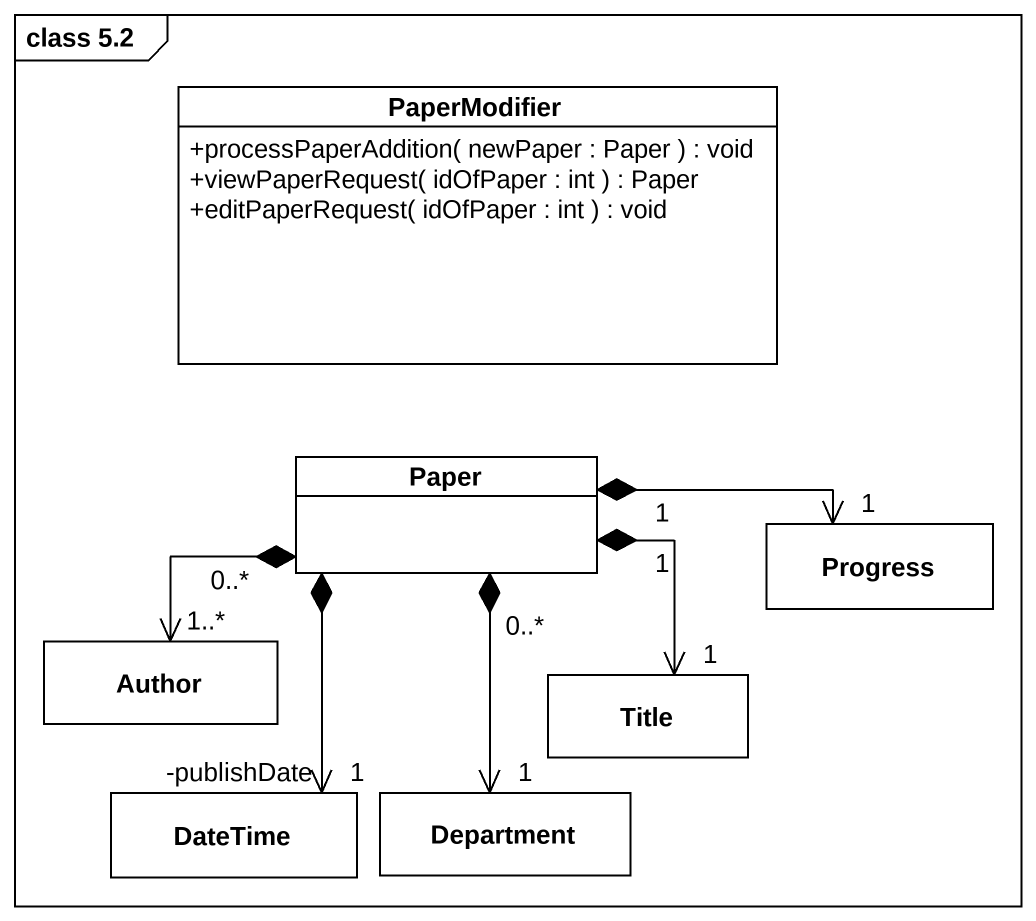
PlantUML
@startuml
mainframe class 5.2
hide circle
hide empty members
skinparam classAttributeIconSize 0
class PaperModifier {
  +processPaperAddition( newPaper : Paper ) : void
  +viewPaperRequest( idOfPaper : int ) : Paper
  +editPaperRequest( idOfPaper : int ) : void
}
class Paper
class Progress
class Author
class "Title" as Title_
class DateTime
class Department
Paper "1" *-right-> "1" Progress
Paper "0..*" *-left-> "1..*" Author
Paper "1" *--> "1" Title_
Paper *--> "1\n-publishDate" DateTime
Paper "0..*" *--> "1" Department
@enduml
